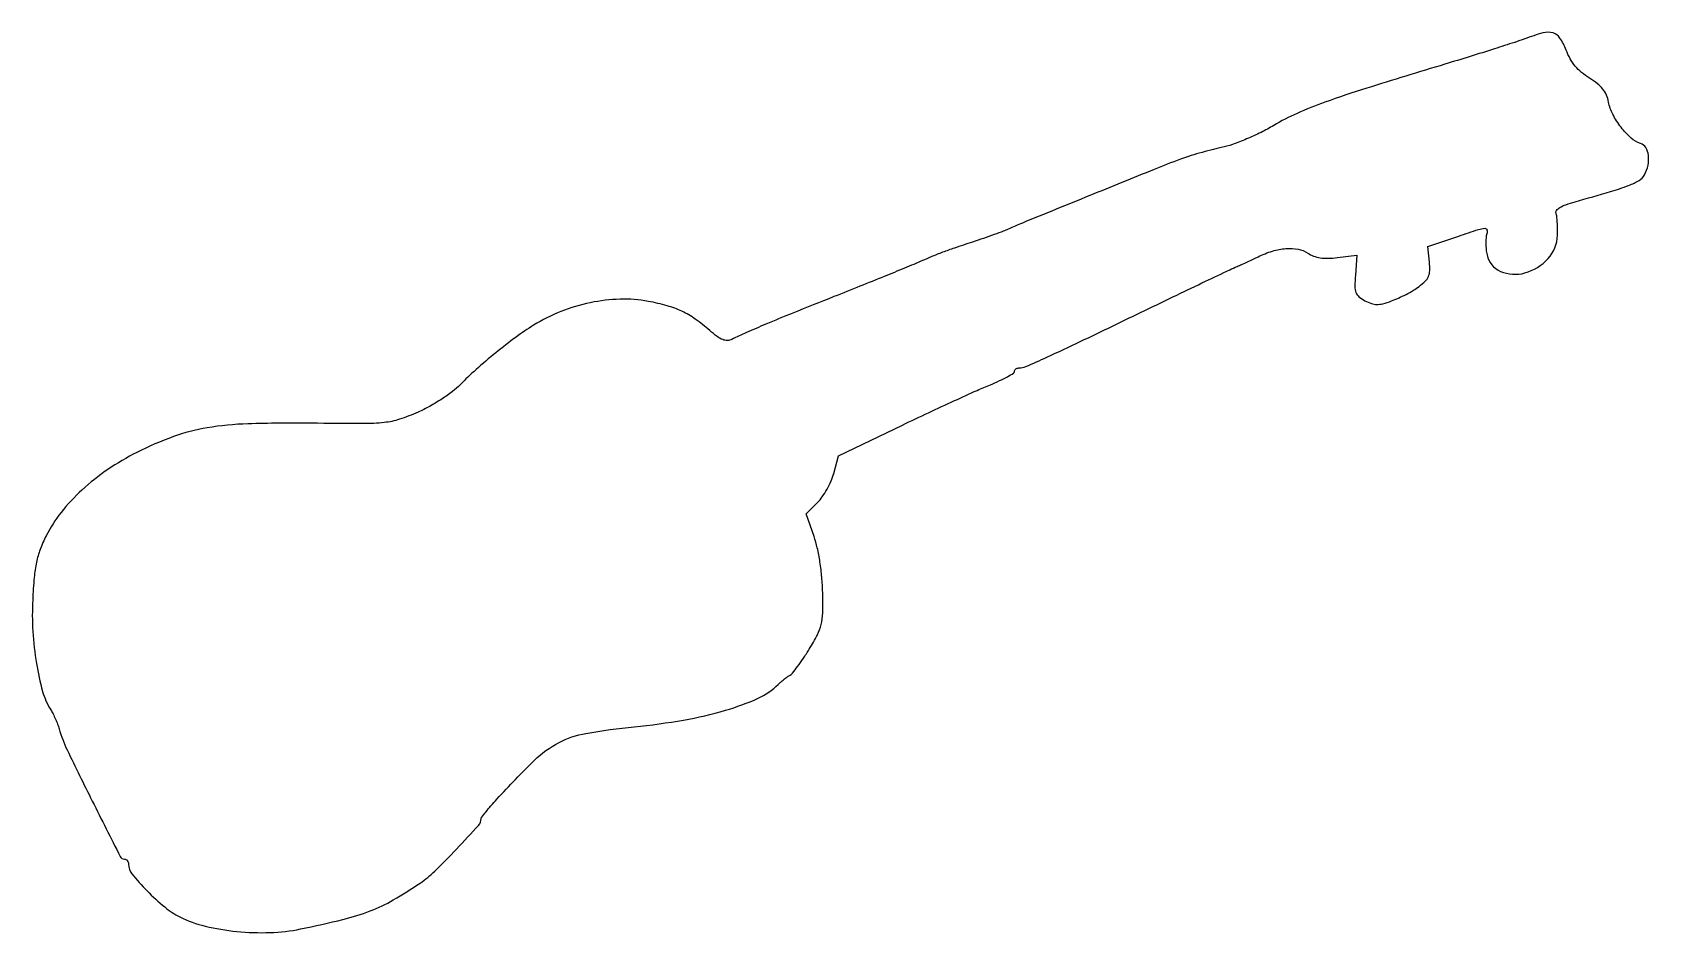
# Model space of a CAD drawing. Extents: x 0 to 385, y 0 to 215.
import ezdxf

# ---------------------------------------------------------------- set-up
doc = ezdxf.new("R2010")
doc.units = 0

msp = doc.modelspace()

# ---------------------------------------------------------------- linework, layer by layer
msp.add_lwpolyline([(355.5, 213.41412, -0.010982), (353.110884, 212.578693, -0.001644), (348.26875, 211.021542, -0.001847), (342.536213, 209.222116, -0.001592), (336.5, 207.372883, 0.001926), (317.882597, 201.655716, 0.010565), (307.910121, 198.318509, 0.019443), (301.294563, 195.653616, 0.028492), (295.726672, 192.763497, -0.019778), (292.714658, 191.132838, -0.014554), (289.260799, 189.559059, -0.014755), (285.90179, 188.260332, -0.031522), (283.226672, 187.501492, 0.009112), (280.741633, 186.915427, 0.006686), (278.00721, 186.178631, 0.006759), (275.436791, 185.411333, 0.014887), (273.5, 184.740611, 0.00532), (267.277866, 182.300084, 0.00049), (251.922091, 176.070212, 0.000275), (235.870516, 169.529437, 0.011814), (232.5, 168.06002, -0.018789), (231.341088, 167.573898, -0.003511), (229.178125, 166.778028, -0.003755), (226.635186, 165.884078, -0.003424), (224, 165, 0.002588), (219.674281, 163.556815, 0.008896), (216.88887, 162.555869, 0.008958), (214.150598, 161.459982, 0.002652), (210, 159.685985, -0.005482), (207.833258, 158.774369, -0.000642), (202.975, 156.800026, -0.00077), (197.191304, 154.468606, -0.00063), (191, 151.993009, 0.001033), (181.200435, 148.065483, 0.00339), (174.750039, 145.413797, 0.005042), (170.155521, 143.433825, 0.011029), (166.686694, 141.804853, -0.110673), (165.627286, 141.544873, -0.101464), (164.521702, 141.748385, -0.064403), (163.20278, 142.491169, -0.019753), (161.423196, 143.933291, 0.026157), (157.994431, 146.639888, 0.043487), (154.818239, 148.496653, 0.042087), (151.295273, 149.814532, 0.022765), (146.782972, 150.863057, 0.052813), (140.080303, 151.381998, 0.044246), (132.993734, 150.551276, 0.043154), (125.981753, 148.44827, 0.044307), (119.5, 145.186772, 0.020303), (115.327567, 142.360678, 0.01145), (110.492963, 138.617466, 0.01142), (105.786893, 134.616599, 0.018547), (102, 130.98469, -0.038887), (100.20071, 129.394242, -0.017533), (97.61875, 127.585552, -0.017236), (94.745034, 125.856955, -0.022518), (92, 124.489955, -0.024841), (87.528283, 122.769221, -0.053546), (83.924925, 121.998646, -0.026419), (78.942199, 121.745012, -0.002372), (66.428254, 121.829003, 0.010202), (51.47289, 121.695183, 0.034145), (41.718746, 120.739999, 0.045187), (33.716218, 118.643754, 0.030447), (25.040398, 114.899971, 0.032545), (18.064145, 110.781277, 0.036348), (11.949869, 105.92674, 0.038772), (6.974386, 100.581378, 0.051698), (3.404286, 94.996372, 0.026545), (1.983417, 91.748453, 0.038025), (1.105225, 88.731903, 0.029831), (0.567217, 85.11429, 0.009969), (0.203336, 79.775629, 0.026921), (0.246465, 72.225201, 0.025829), (1.09593, 64.616787, 0.026952), (2.562532, 57.955946, 0.072665), (4.514621, 53.533587, -0.023657), (5.055327, 52.574738, -0.013243), (5.625308, 51.362991, -0.01319), (6.137665, 50.105153, -0.020884), (6.50227, 49, 0.043266), (8.408887, 43.986184, 0.003831), (14.392969, 31.832554, 0.000976), (21.05897, 18.616093, 0.282609), (22.061923, 18, -0.132026), (22.42017, 17.903726, -0.099991), (22.726336, 17.632812, -0.087473), (22.933473, 17.22764, -0.073362), (23.006456, 16.75, 0.172907), (23.835749, 14.461051, 0.021229), (27.451216, 10.441098, 0.026067), (31.637206, 6.590038, 0.057172), (35.279333, 4.217308, 0.05709), (41.289143, 2.029475, 0.033891), (48.814438, 0.758465, 0.033099), (56.741577, 0.493674, 0.042234), (64, 1.348277, 0.009551), (74.09925, 3.614286, 0.031687), (80.594587, 5.646128, 0.038622), (86.080808, 8.253986, 0.020098), (92.5, 12.288595, 0.042728), (95.93184, 15.102165, 0.010093), (101.13939, 20.382239, 0.004716), (106.395762, 26.037423, 0.186993), (107, 27.596601, -0.164856), (107.124977, 27.96535, -0.005367), (108.101563, 29.21261, -0.009773), (109.313042, 30.666919, -0.006579), (110.75, 32.281487, -0.013992), (119.707651, 41.548985, -0.072495), (125.448698, 45.732052, -0.078508), (131.939236, 47.942527, -0.017995), (143.45302, 49.513047, 0.01821), (155.216284, 51.122749, 0.028381), (165.175907, 53.445898, 0.033191), (172.94973, 56.303515, 0.091952), (177.732719, 59.589862, -0.016741), (178.352346, 60.169329, -0.011728), (179.086462, 60.7814, -0.011849), (179.818131, 61.335118, -0.024078), (180.42298, 61.727935, 0.089053), (181.119799, 62.321415, 0.011149), (182.349858, 63.888831, 0.012833), (183.733439, 65.837469, 0.010319), (185.122977, 68, 0.018258), (187.068887, 71.446616, 0.061262), (187.968645, 73.873103, 0.052668), (188.322081, 76.630557, 0.011062), (188.322654, 81.5, 0.016572), (188.122076, 85.133562, 0.016119), (187.680486, 88.779813, 0.016942), (187.047074, 92.134147, 0.029207), (186.265061, 94.864845), (184.383536, 100.22969), (187.110674, 102.956828, 0.044492), (188.237813, 104.304635, 0.024912), (189.369544, 106.1189, 0.024682), (190.338334, 108.081349, 0.036561), (190.970845, 109.891728), (192.103878, 114.099489), (207.301939, 121.384562, -0.001951), (213.542215, 124.345903, -0.002029), (219.724632, 127.219721, -0.001951), (225.091746, 129.662792, -0.00885), (228.25, 131.018831, 0.011377), (230.453614, 131.978197, 0.017461), (232.310938, 132.917647, 0.012131), (233.766013, 133.765246, 0.260428), (234, 134.184014, -0.128406), (234.081256, 134.495199, -0.10073), (234.309866, 134.760304, -0.089189), (234.651843, 134.938556, -0.075792), (235.054864, 135, 0.102354), (236.694819, 135.339266, 0.005148), (241.721212, 137.57362, 0.004712), (249.665899, 141.294534, 0.000767), (265, 148.682268, -0.000557), (272.652064, 152.37289, -0.000776), (279.50625, 155.656201, -0.000466), (285.287672, 158.407987, -0.010161), (287, 159.178804, 0.004638), (288.13789, 159.67599, 0.002668), (289.5, 160.295003, 0.002665), (290.861729, 160.931452, 0.004449), (292, 161.483327, -0.04068), (295.405369, 162.839629, -0.055414), (298.65066, 163.453655, -0.064379), (301.520738, 163.303411, -0.100122), (303.813955, 162.386245, 0.054927), (305.227825, 161.667523, 0.052254), (306.788125, 161.258897, 0.043937), (308.628029, 161.141154, 0.023551), (310.900244, 161.30276), (315.5, 161.848514), (315.167848, 157.137203, 0.016236), (315.064157, 154.403697, 0.091071), (315.319603, 152.968929, 0.131919), (316.025193, 151.980911, 0.04927), (317.453429, 151.024924, 0.038893), (318.991142, 150.349904, 0.081871), (320.272087, 150.126691, 0.068356), (321.700171, 150.309551, 0.020778), (323.785581, 150.967008, 0.020697), (325.414038, 151.633235, 0.013422), (327.240603, 152.530412, 0.013499), (328.980135, 153.504367, 0.024806), (330.331364, 154.403244, 0.035477), (331.811218, 155.668882, 0.098034), (332.578394, 156.797762, 0.093733), (332.876166, 158.164407, 0.030682), (332.806343, 160.233492), (332.449956, 163.970556), (339.776003, 166.433724, -0.003101), (344.484533, 167.984389, -0.059723), (345.993489, 168.27872, -0.367585), (346.51169, 167.899959, -0.136449), (346.476505, 166.925975, 0.055051), (346.282681, 165.95658, 0.023919), (346.230688, 164.64175, 0.02332), (346.308598, 163.225046, 0.028666), (346.518107, 161.917561, 0.241576), (349.740422, 158.015486, 0.171418), (355.508133, 157.628942, 0.14119), (361.058777, 161.056126, 0.178386), (363.303457, 166.610375, 0.011651), (363.315701, 168.198988, 0.012348), (363.25294, 169.755906, 0.012025), (363.133729, 171.091301, 0.053853), (362.962055, 171.85654, -0.252475), (363.077339, 172.543256, -0.091499), (363.840063, 173.222224, -0.051111), (365.280108, 173.905001, -0.017189), (367.5, 174.606889, 0.003502), (375.915201, 177.016366, 0.020765), (380.248645, 178.488055, 0.04023), (382.751771, 179.69514, 0.138284), (383.990574, 180.982387, 0.069266), (384.854963, 183.327897, 0.085273), (384.958886, 185.654413, 0.106527), (384.313306, 187.492594, 0.180282), (383.04392, 188.48606, -0.107889), (380.811678, 189.77092, -0.044501), (378.435151, 192.34959, -0.04404), (376.466997, 195.436056, -0.073681), (375.463999, 198.340211, 0.055734), (374.952061, 200.014124, 0.066193), (374.102405, 201.430453, 0.057021), (372.802298, 202.727804, 0.029219), (370.91446, 204.052867, -0.036006), (369.043913, 205.404015, -0.044977), (367.532779, 206.921294, -0.045214), (366.323326, 208.677402, -0.037), (365.354394, 210.742093, 0.053537), (363.894284, 213.603877, 0.183845), (362.235635, 214.809195, 0.133121), (359.833959, 214.809432, 0.023446)], format="xyb", close=True)

doc.saveas('drawing.dxf')
